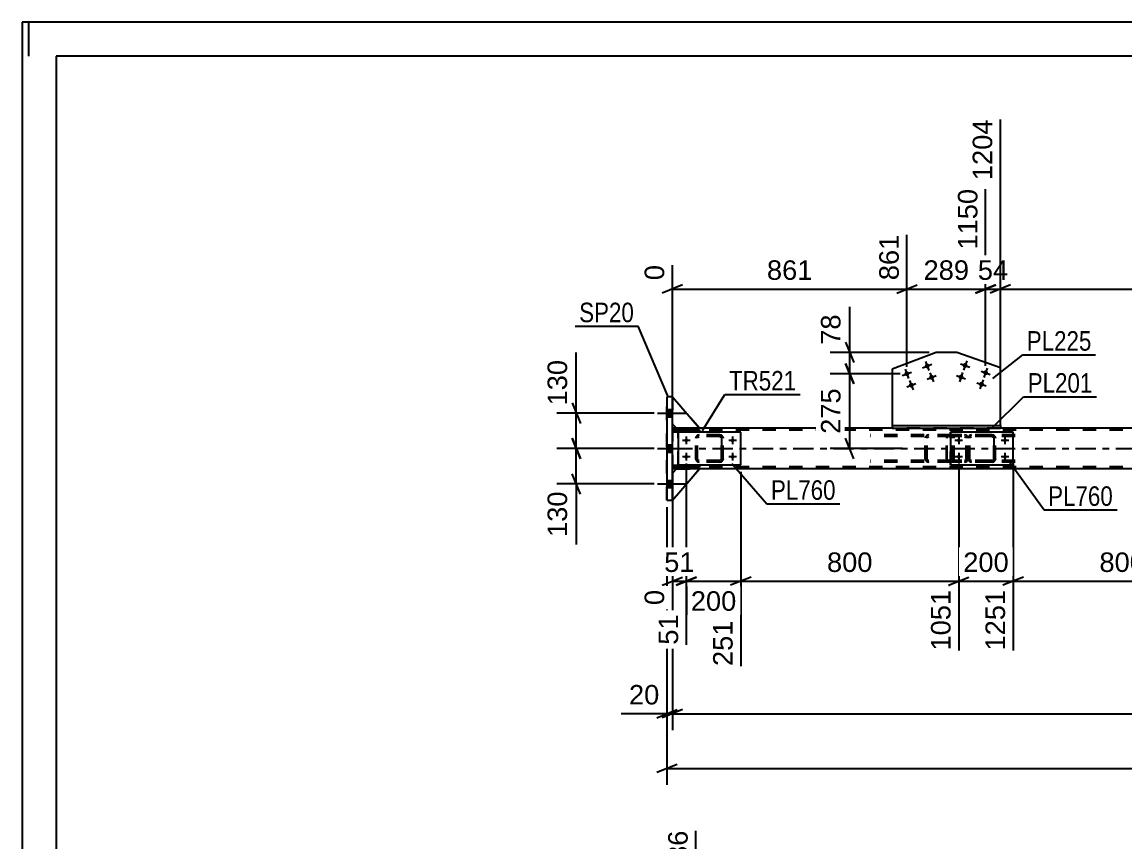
# Model space of a CAD drawing. Header units: millimetres. Extents: x -135 to 706, y -401 to 193.
# Drawn here: x -135.4 to 26.5, y 73 to 193.5 of the extents above; entities that cross this region are included whole.
import ezdxf

# ---------------------------------------------------------------- set-up
doc = ezdxf.new("R2010")
doc.units = ezdxf.units.MM
doc.linetypes.add('DXK_LINE_DOT2', pattern=[3.9198, 1.9599, -1.9599])
doc.linetypes.add('DXK_LINE_DOT3', pattern=[5.9187, 2.979, -0.9799, 0.9799, -0.9799])
doc.styles.add('Arial', font='arial.ttf', dxfattribs={"height": 0.2})
doc.styles.add('Arial Narrow', font='ARIALN.TTF', dxfattribs={"height": 0.2})

# ---------------------------------------------------------------- blocks, each defined once
blk = doc.blocks.new('Unknown-717262918-1115')
at = {"color": 5, "linetype": 'Continuous'}
for p, q in [((705.55, 193.49), (-135.45, 193.49)), ((-135.45, 193.49), (-135.45, -400.51)), ((-134.45, 188.49), (-134.45, 193.49)), ((700.55, 188.49), (-130.45, 188.49)), ((-130.45, 188.49), (-130.45, -395.51))]:
    blk.add_line(p, q, dxfattribs=at)
blk = doc.blocks.new('Part-717262918-5473 - 5336')
at = {"color": 7, "linetype": 'DXK_LINE_DOT2'}
for p, q in [((3.8, 132.8), (3.98, 132.84)), ((3.98, 132.84), (3.8, 132.8)), ((7.02, 132.84), (3.98, 132.84)), ((7.02, 132.84), (7.2, 132.8)), ((7.2, 132.8), (7.02, 132.84)), ((3.5, 132.36), (3.54, 132.54)), ((3.54, 132.54), (3.5, 132.36)), ((3.5, 129.32), (3.5, 132.36)), ((3.5, 129.32), (3.5, 132.36)), ((3.74, 132.36), (3.76, 132.45)), ((3.74, 129.32), (3.74, 132.36)), ((3.74, 129.32), (3.74, 132.36)), ((3.76, 132.45), (3.81, 132.53)), ((3.81, 132.53), (3.89, 132.58)), ((3.89, 132.58), (3.98, 132.6)), ((7.02, 132.6), (3.98, 132.6)), ((7.02, 132.6), (7.11, 132.58)), ((7.11, 132.58), (7.19, 132.53)), ((7.19, 132.53), (7.24, 132.45)), ((7.24, 132.45), (7.26, 132.36)), ((7.26, 129.32), (7.26, 132.36)), ((7.26, 132.36), (7.26, 129.32)), ((7.46, 132.54), (7.5, 132.36)), ((7.5, 132.36), (7.46, 132.54)), ((7.5, 129.32), (7.5, 132.36)), ((7.5, 129.32), (7.5, 132.36)), ((3.54, 129.14), (3.5, 129.32)), ((3.5, 129.32), (3.54, 129.14)), ((3.76, 129.23), (3.74, 129.32)), ((3.81, 129.15), (3.76, 129.23)), ((3.98, 128.84), (3.8, 128.88)), ((3.8, 128.88), (3.98, 128.84)), ((3.89, 129.1), (3.81, 129.15)), ((3.98, 129.08), (3.89, 129.1)), ((7.02, 129.08), (3.98, 129.08)), ((7.02, 128.84), (3.98, 128.84)), ((7.11, 129.1), (7.02, 129.08)), ((7.2, 128.88), (7.02, 128.84)), ((7.02, 128.84), (7.2, 128.88)), ((7.19, 129.15), (7.11, 129.1)), ((7.24, 129.23), (7.19, 129.15)), ((7.26, 129.32), (7.24, 129.23)), ((7.5, 129.32), (7.46, 129.14)), ((7.46, 129.14), (7.5, 129.32))]:
    blk.add_line(p, q, dxfattribs=at)
at = {"color": 7, "linetype": 'DXK_LINE_DOT3'}
blk.add_line((5.5, 130.84), (5.5, 130.84), dxfattribs=at)
at = {"color": 7, "linetype": 'DXK_LINE_DOT2'}
for centre, start, end in [((3.98, 132.36), 112.5, 157.5), ((3.98, 132.36), 112.5, 157.5), ((7.02, 132.36), 22.5, 67.5), ((7.02, 132.36), 22.5, 67.5), ((3.98, 129.32), 202.5, 247.5), ((3.98, 129.32), 202.5, 247.5), ((7.02, 129.32), 292.5, 337.5), ((7.02, 129.32), 292.5, 337.5)]:
    blk.add_arc(centre, 0.48, start, end, dxfattribs=at)
blk = doc.blocks.new('Part-717262918-5467 - 5336')
at = {"color": 7, "linetype": 'DXK_LINE_DOT2'}
for p, q in [((-36.2, 132.8), (-36.02, 132.84)), ((-36.02, 132.84), (-36.2, 132.8)), ((-32.98, 132.84), (-36.02, 132.84)), ((-32.98, 132.84), (-32.8, 132.8)), ((-32.8, 132.8), (-32.98, 132.84)), ((-36.5, 132.36), (-36.46, 132.54)), ((-36.46, 132.54), (-36.5, 132.36)), ((-36.5, 129.32), (-36.5, 132.36)), ((-36.5, 129.32), (-36.5, 132.36)), ((-36.26, 132.36), (-36.24, 132.45)), ((-36.26, 129.32), (-36.26, 132.36)), ((-36.26, 129.32), (-36.26, 132.36)), ((-36.24, 132.45), (-36.19, 132.53)), ((-36.19, 132.53), (-36.11, 132.58)), ((-36.11, 132.58), (-36.02, 132.6)), ((-32.98, 132.6), (-36.02, 132.6)), ((-32.98, 132.6), (-32.89, 132.58)), ((-32.89, 132.58), (-32.81, 132.53)), ((-32.81, 132.53), (-32.76, 132.45)), ((-32.76, 132.45), (-32.74, 132.36)), ((-32.74, 129.32), (-32.74, 132.36)), ((-32.74, 132.36), (-32.74, 129.32)), ((-32.54, 132.54), (-32.5, 132.36)), ((-32.5, 132.36), (-32.54, 132.54)), ((-32.5, 129.32), (-32.5, 132.36)), ((-32.5, 129.32), (-32.5, 132.36)), ((-36.46, 129.14), (-36.5, 129.32)), ((-36.5, 129.32), (-36.46, 129.14)), ((-36.24, 129.23), (-36.26, 129.32)), ((-36.19, 129.15), (-36.24, 129.23)), ((-36.02, 128.84), (-36.2, 128.88)), ((-36.2, 128.88), (-36.02, 128.84)), ((-36.11, 129.1), (-36.19, 129.15)), ((-36.02, 129.08), (-36.11, 129.1)), ((-32.98, 129.08), (-36.02, 129.08)), ((-32.98, 128.84), (-36.02, 128.84)), ((-32.89, 129.1), (-32.98, 129.08)), ((-32.8, 128.88), (-32.98, 128.84)), ((-32.98, 128.84), (-32.8, 128.88)), ((-32.81, 129.15), (-32.89, 129.1)), ((-32.76, 129.23), (-32.81, 129.15)), ((-32.74, 129.32), (-32.76, 129.23)), ((-32.5, 129.32), (-32.54, 129.14)), ((-32.54, 129.14), (-32.5, 129.32))]:
    blk.add_line(p, q, dxfattribs=at)
at = {"color": 7, "linetype": 'DXK_LINE_DOT3'}
blk.add_line((-34.5, 130.84), (-34.5, 130.84), dxfattribs=at)
at = {"color": 7, "linetype": 'DXK_LINE_DOT2'}
for centre, start, end in [((-36.02, 132.36), 112.5, 157.5), ((-36.02, 132.36), 112.5, 157.5), ((-32.98, 132.36), 22.5, 67.5), ((-32.98, 132.36), 22.5, 67.5), ((-36.02, 129.32), 202.5, 247.5), ((-36.02, 129.32), 202.5, 247.5), ((-32.98, 129.32), 292.5, 337.5), ((-32.98, 129.32), 292.5, 337.5)]:
    blk.add_arc(centre, 0.48, start, end, dxfattribs=at)
blk = doc.blocks.new('Part-717262918-5466 - 5336')
at = {"color": 2, "linetype": 'Continuous'}
for p, q in [((-39.1, 133.24), (-39.1, 128.44)), ((-29.9, 133.24), (-39.1, 133.24)), ((-29.9, 128.44), (-29.9, 133.24)), ((-39.1, 128.44), (-29.9, 128.44))]:
    blk.add_line(p, q, dxfattribs=at)
at = {"color": 7, "linetype": 'DXK_LINE_DOT2'}
for p, q in [((-39.1, 128.44), (-39.1, 133.24)), ((-29.9, 128.44), (-29.9, 133.24))]:
    blk.add_line(p, q, dxfattribs=at)
blk = doc.blocks.new('Part-717262918-5461 - 5336')
at = {"color": 2, "linetype": 'Continuous'}
for p, q in [((-39.35, 133.84), (-39.95, 133.84)), ((-7.69, 133.84), (-35.95, 133.84)), ((77.62, 133.84), (8.22, 133.84)), ((-39.35, 127.84), (-39.95, 127.84)), ((618.1, 127.84), (-35.95, 127.84))]:
    blk.add_line(p, q, dxfattribs=at)
at = {"color": 7, "linetype": 'DXK_LINE_DOT2'}
for p, q in [((-39.95, 127.84), (-39.95, 133.84)), ((-39.95, 133.84), (-39.95, 133.84)), ((-39.95, 133.84), (-39.95, 127.84)), ((618.1, 133.52), (-39.95, 133.52)), ((-35.95, 133.84), (-39.35, 133.84)), ((8.22, 133.84), (-7.69, 133.84)), ((618.1, 128.16), (-39.95, 128.16)), ((-35.95, 127.84), (-39.35, 127.84))]:
    blk.add_line(p, q, dxfattribs=at)
at = {"color": 7, "linetype": 'DXK_LINE_DOT3'}
blk.add_line((-39.95, 130.84), (618.1, 130.84), dxfattribs=at)
blk = doc.blocks.new('Part-717262918-5472 - 5336')
at = {"color": 2, "linetype": 'Continuous'}
for p, q in [((0.9, 133.24), (0.9, 128.44)), ((10.1, 133.24), (0.9, 133.24)), ((10.1, 128.44), (10.1, 133.24)), ((0.9, 128.44), (10.1, 128.44))]:
    blk.add_line(p, q, dxfattribs=at)
at = {"color": 7, "linetype": 'DXK_LINE_DOT2'}
for p, q in [((0.9, 128.44), (0.9, 133.24)), ((10.1, 128.44), (10.1, 133.24))]:
    blk.add_line(p, q, dxfattribs=at)
blk = doc.blocks.new('Bolt-717262918-5478 - 5336')
at = {"linetype": 'Continuous'}
for points in [[(-40.75, 136.56), (-40.75, 135.52), (-39.95, 135.52), (-39.95, 136.56)], [(-40.75, 136.56), (-40.75, 135.52), (-39.95, 135.52), (-39.95, 136.56)], [(-40.75, 136.56), (-40.75, 135.52), (-39.95, 135.52), (-39.95, 136.56)], [(-40.75, 131.36), (-40.75, 130.32), (-39.95, 130.32), (-39.95, 131.36)], [(-40.75, 131.36), (-40.75, 130.32), (-39.95, 130.32), (-39.95, 131.36)], [(-40.75, 126.16), (-40.75, 125.12), (-39.95, 125.12), (-39.95, 126.16)], [(-40.75, 126.16), (-40.75, 125.12), (-39.95, 125.12), (-39.95, 126.16)], [(-40.75, 126.16), (-40.75, 125.12), (-39.95, 125.12), (-39.95, 126.16)]]:
    blk.add_hatch(color=1, dxfattribs=at).paths.add_polyline_path(points)
at = {"color": 1, "linetype": 'Continuous'}
for p, q in [((-40.75, 136.56), (-39.95, 136.56)), ((-40.75, 136.56), (-39.95, 136.56)), ((-40.75, 136.56), (-39.95, 136.56)), ((-42.15, 136.04), (-37.95, 136.04)), ((-42.15, 136.04), (-37.95, 136.04)), ((-42.15, 136.04), (-37.95, 136.04)), ((-40.75, 135.52), (-39.95, 135.52)), ((-40.75, 135.52), (-39.95, 135.52)), ((-40.75, 135.52), (-39.95, 135.52)), ((-40.75, 131.36), (-39.95, 131.36)), ((-40.75, 131.36), (-39.95, 131.36)), ((-42.15, 130.84), (-37.95, 130.84)), ((-42.15, 130.84), (-37.95, 130.84)), ((-40.75, 130.32), (-39.95, 130.32)), ((-40.75, 130.32), (-39.95, 130.32)), ((-42.15, 125.64), (-37.95, 125.64)), ((-42.15, 125.64), (-37.95, 125.64)), ((-42.15, 125.64), (-37.95, 125.64)), ((-40.75, 126.16), (-39.95, 126.16)), ((-40.75, 126.16), (-39.95, 126.16)), ((-40.75, 126.16), (-39.95, 126.16)), ((-40.75, 125.12), (-39.95, 125.12)), ((-40.75, 125.12), (-39.95, 125.12)), ((-40.75, 125.12), (-39.95, 125.12))]:
    blk.add_line(p, q, dxfattribs=at)
blk = doc.blocks.new('Bolt-717262918-5489 - 5336')
at = {"linetype": 'Continuous'}
for points in [[(3.38, 142.92, -1), (2.7, 143.16, -1)], [(2.78, 141.22, -1), (2.1, 141.46, -1)], [(6.39, 141.85, -1), (5.71, 142.09, -1)], [(5.79, 140.15, -1), (5.11, 140.39, -1)]]:
    blk.add_hatch(color=1, dxfattribs=at).paths.add_polyline_path(points)
at = {"color": 1, "linetype": 'Continuous'}
for p, q in [((2.36, 143.28), (3.72, 142.8)), ((3.28, 143.72), (2.8, 142.36)), ((6.29, 142.65), (5.81, 141.29)), ((1.76, 141.58), (3.11, 141.1)), ((2.68, 142.02), (2.2, 140.66)), ((5.69, 140.95), (5.21, 139.59)), ((5.38, 142.21), (6.73, 141.73)), ((4.77, 140.51), (6.13, 140.03))]:
    blk.add_line(p, q, dxfattribs=at)
blk = doc.blocks.new('Part-717262918-5511 - 5336')
at = {"color": 7, "linetype": 'DXK_LINE_DOT2'}
for p, q in [((0.95, 132.84), (-10.83, 132.84)), ((-2.29, 132.84), (-2.48, 132.8)), ((1.14, 132.8), (0.95, 132.84)), ((0.95, 132.6), (-10.83, 132.6)), ((-2.76, 132.54), (-2.8, 132.36)), ((-2.8, 129.32), (-2.8, 132.36)), ((-2.54, 132.36), (-2.52, 132.45)), ((-2.54, 129.32), (-2.54, 132.36)), ((-2.52, 132.45), (-2.47, 132.53)), ((-2.47, 132.53), (-2.39, 132.58)), ((-2.39, 132.58), (-2.29, 132.6)), ((0.95, 132.6), (1.04, 132.58)), ((1.04, 132.58), (1.13, 132.53)), ((1.13, 132.53), (1.18, 132.45)), ((1.18, 132.45), (1.2, 132.36)), ((1.2, 129.32), (1.2, 132.36)), ((1.46, 132.36), (1.42, 132.54)), ((1.46, 129.32), (1.46, 132.36)), ((0.95, 129.08), (-10.83, 129.08)), ((0.95, 128.84), (-10.83, 128.84)), ((-2.8, 129.32), (-2.76, 129.14)), ((-2.52, 129.23), (-2.54, 129.32)), ((-2.47, 129.15), (-2.52, 129.23)), ((-2.48, 128.88), (-2.29, 128.84)), ((-2.39, 129.1), (-2.47, 129.15)), ((-2.29, 129.08), (-2.39, 129.1)), ((1.04, 129.1), (0.95, 129.08)), ((0.95, 128.84), (1.14, 128.88)), ((1.13, 129.15), (1.04, 129.1)), ((1.18, 129.23), (1.13, 129.15)), ((1.2, 129.32), (1.18, 129.23)), ((1.42, 129.14), (1.46, 129.32))]:
    blk.add_line(p, q, dxfattribs=at)
for centre, start, end in [((-2.31, 132.34), 110.7583, 155.68), ((0.97, 132.34), 24.32, 69.2417), ((-2.31, 129.34), 204.32, 249.2417), ((0.97, 129.34), 290.7583, 335.68)]:
    blk.add_arc(centre, 0.496, start, end, dxfattribs=at)
blk = doc.blocks.new('Bolt-717262918-5539 - 5336')
at = {"linetype": 'Continuous'}
for points in [[(-2.18, 143.1, -1), (-2.85, 142.84, -1)], [(-5.17, 141.96, -1), (-5.84, 141.7, -1)], [(-1.54, 141.42, -1), (-2.21, 141.16, -1)], [(-4.53, 140.27, -1), (-5.2, 140.02, -1)]]:
    blk.add_hatch(color=1, dxfattribs=at).paths.add_polyline_path(points)
at = {"color": 1, "linetype": 'Continuous'}
for p, q in [((-3.19, 142.71), (-1.84, 143.23)), ((-2.77, 143.64), (-2.26, 142.3)), ((-6.18, 141.57), (-4.83, 142.08)), ((-5.76, 142.5), (-5.25, 141.15)), ((-2.55, 141.03), (-1.2, 141.55)), ((-2.13, 141.96), (-1.62, 140.62)), ((-5.53, 139.89), (-4.19, 140.4)), ((-5.12, 140.82), (-4.6, 139.47))]:
    blk.add_line(p, q, dxfattribs=at)
blk = doc.blocks.new('Bolt-717262918-5540 - 5336')
at = {"linetype": 'Continuous'}
for points in [[(-37.9, 131.76, -1), (-37.9, 132.32, -1)], [(-31.1, 131.76, -1), (-31.1, 132.32, -1)], [(-37.9, 129.36, -1), (-37.9, 129.92, -1)], [(-31.1, 129.36, -1), (-31.1, 129.92, -1)]]:
    blk.add_hatch(color=1, dxfattribs=at).paths.add_polyline_path(points)
at = {"color": 1, "linetype": 'Continuous'}
for p, q in [((-37.34, 132.04), (-38.46, 132.04)), ((-37.9, 132.6), (-37.9, 131.48)), ((-30.54, 132.04), (-31.66, 132.04)), ((-31.1, 132.6), (-31.1, 131.48)), ((-37.34, 129.64), (-38.46, 129.64)), ((-37.9, 130.2), (-37.9, 129.08)), ((-30.54, 129.64), (-31.66, 129.64)), ((-31.1, 130.2), (-31.1, 129.08))]:
    blk.add_line(p, q, dxfattribs=at)
blk = doc.blocks.new('Bolt-717262918-5542 - 5336')
at = {"linetype": 'Continuous'}
for points in [[(2.1, 131.76, -1), (2.1, 132.32, -1)], [(8.9, 131.76, -1), (8.9, 132.32, -1)], [(2.1, 129.36, -1), (2.1, 129.92, -1)], [(8.9, 129.36, -1), (8.9, 129.92, -1)]]:
    blk.add_hatch(color=1, dxfattribs=at).paths.add_polyline_path(points)
at = {"color": 1, "linetype": 'Continuous'}
for p, q in [((2.66, 132.04), (1.54, 132.04)), ((2.1, 132.6), (2.1, 131.48)), ((9.46, 132.04), (8.34, 132.04)), ((8.9, 132.6), (8.9, 131.48)), ((2.66, 129.64), (1.54, 129.64)), ((2.1, 130.2), (2.1, 129.08)), ((9.46, 129.64), (8.34, 129.64)), ((8.9, 130.2), (8.9, 129.08))]:
    blk.add_line(p, q, dxfattribs=at)
blk = doc.blocks.new('Part-717262918-5667 - 5336')
at = {"color": 7, "linetype": 'DXK_LINE_DOT2'}
for p, q in [((0.56, 132.84), (0.46, 132.8)), ((10.41, 132.84), (0.56, 132.84)), ((1.46, 132.6), (1.46, 132.84)), ((3.16, 132.8), (2.97, 132.84)), ((0.31, 132.54), (0.29, 132.36)), ((0.29, 129.32), (0.29, 132.36)), ((0.37, 132.7), (0.31, 132.54)), ((0.46, 132.8), (0.37, 132.7)), ((0.43, 132.36), (0.44, 132.45)), ((0.43, 129.32), (0.43, 132.36)), ((0.44, 132.45), (0.46, 132.53)), ((0.46, 132.53), (0.51, 132.58)), ((0.51, 132.58), (0.56, 132.6)), ((10.41, 132.6), (0.56, 132.6)), ((2.97, 132.6), (3.06, 132.58)), ((3.06, 132.58), (3.14, 132.53)), ((3.14, 132.53), (3.2, 132.45)), ((3.2, 132.45), (3.22, 132.36)), ((3.22, 129.32), (3.22, 132.36)), ((3.47, 132.36), (3.43, 132.54)), ((3.47, 129.32), (3.47, 132.36)), ((0.29, 129.32), (0.31, 129.14)), ((0.31, 129.14), (0.37, 128.98)), ((0.37, 128.98), (0.46, 128.88)), ((0.44, 129.23), (0.43, 129.32)), ((0.46, 129.15), (0.44, 129.23)), ((0.51, 129.1), (0.46, 129.15)), ((0.46, 128.88), (0.56, 128.84)), ((0.56, 129.08), (0.51, 129.1)), ((10.41, 129.08), (0.56, 129.08)), ((10.41, 128.84), (0.56, 128.84)), ((1.46, 128.84), (1.46, 129.08)), ((3.06, 129.1), (2.97, 129.08)), ((2.97, 128.84), (3.16, 128.88)), ((3.14, 129.15), (3.06, 129.1)), ((3.2, 129.23), (3.14, 129.15)), ((3.22, 129.32), (3.2, 129.23)), ((3.43, 129.14), (3.47, 129.32))]:
    blk.add_line(p, q, dxfattribs=at)
for centre, start, end in [((2.98, 132.35), 23.8951, 68.8487), ((2.98, 129.34), 291.1513, 336.1049)]:
    blk.add_arc(centre, 0.492, start, end, dxfattribs=at)
blk = doc.blocks.new('Part-717262918-5617 - 5336')
at = {"color": 2, "linetype": 'Continuous'}
for p, q in [((-39.95, 128.4), (-35.95, 128.4)), ((-39.95, 128.4), (-39.95, 128.08)), ((-35.95, 128.08), (-39.95, 128.08)), ((-35.95, 128.4), (-35.95, 128.08))]:
    blk.add_line(p, q, dxfattribs=at)
at = {"color": 7, "linetype": 'DXK_LINE_DOT2'}
for p, q in [((-39.95, 128.08), (-39.95, 128.4)), ((-39.35, 128.08), (-39.35, 128.4))]:
    blk.add_line(p, q, dxfattribs=at)
blk = doc.blocks.new('Part-717262918-5618 - 5336')
at = {"color": 2, "linetype": 'Continuous'}
for p, q in [((-39.95, 133.6), (-35.95, 133.6)), ((-39.95, 133.6), (-39.95, 133.28)), ((-35.95, 133.28), (-39.95, 133.28)), ((-35.95, 133.6), (-35.95, 133.28))]:
    blk.add_line(p, q, dxfattribs=at)
at = {"color": 7, "linetype": 'DXK_LINE_DOT2'}
for p, q in [((-39.95, 133.28), (-39.95, 133.6)), ((-39.35, 133.28), (-39.35, 133.6))]:
    blk.add_line(p, q, dxfattribs=at)
blk = doc.blocks.new('Part-717262918-5619 - 5336')
at = {"color": 2, "linetype": 'Continuous'}
for p, q in [((-39.35, 127.84), (-39.95, 127.24)), ((-39.95, 123.24), (-35.95, 127.84)), ((-35.95, 127.84), (-39.35, 127.84))]:
    blk.add_line(p, q, dxfattribs=at)
at = {"color": 7, "linetype": 'DXK_LINE_DOT2'}
blk.add_line((-39.95, 127.24), (-39.95, 123.24), dxfattribs=at)
blk = doc.blocks.new('Part-717262918-5620 - 5336')
at = {"color": 7, "linetype": 'DXK_LINE_DOT2'}
for p, q in [((-39.95, 127.24), (-39.35, 127.84)), ((-35.95, 127.84), (-39.95, 123.24)), ((-39.95, 123.24), (-39.95, 127.24)), ((-39.35, 127.84), (-35.95, 127.84))]:
    blk.add_line(p, q, dxfattribs=at)
blk = doc.blocks.new('Part-717262918-5621 - 5336')
at = {"color": 2, "linetype": 'Continuous'}
for p, q in [((-39.95, 138.44), (-35.95, 133.84)), ((-39.35, 133.84), (-39.95, 134.44)), ((-35.95, 133.84), (-39.35, 133.84))]:
    blk.add_line(p, q, dxfattribs=at)
at = {"color": 7, "linetype": 'DXK_LINE_DOT2'}
blk.add_line((-39.95, 134.44), (-39.95, 138.44), dxfattribs=at)
blk = doc.blocks.new('Part-717262918-5622 - 5336')
at = {"color": 7, "linetype": 'DXK_LINE_DOT2'}
for p, q in [((-35.95, 133.84), (-39.95, 138.44)), ((-39.95, 138.44), (-39.95, 134.44)), ((-39.95, 134.44), (-39.35, 133.84)), ((-39.35, 133.84), (-35.95, 133.84))]:
    blk.add_line(p, q, dxfattribs=at)
blk = doc.blocks.new('Part-717262918-5632 - 5336')
at = {"color": 2, "linetype": 'Continuous'}
for p, q in [((-39.95, 138.44), (-40.75, 138.44)), ((-40.75, 138.44), (-40.75, 123.24)), ((-39.95, 123.24), (-39.95, 138.44)), ((-40.75, 123.24), (-39.95, 123.24))]:
    blk.add_line(p, q, dxfattribs=at)
at = {"color": 7, "linetype": 'DXK_LINE_DOT2'}
for p, q in [((-40.75, 123.24), (-40.75, 138.44)), ((-39.95, 123.24), (-39.95, 138.44))]:
    blk.add_line(p, q, dxfattribs=at)
blk = doc.blocks.new('Part-717262918-5647 - 5336')
at = {"color": 7, "linetype": 'DXK_LINE_DOT2'}
for p, q in [((-35.95, 128.4), (-39.95, 128.4)), ((-39.95, 128.4), (-39.95, 128.08)), ((-39.95, 128.08), (-39.95, 128.4)), ((-39.95, 128.08), (-35.95, 128.08)), ((-39.35, 128.08), (-39.35, 128.4)), ((-35.95, 128.08), (-35.95, 128.4))]:
    blk.add_line(p, q, dxfattribs=at)
blk = doc.blocks.new('Part-717262918-5648 - 5336')
at = {"color": 7, "linetype": 'DXK_LINE_DOT2'}
for p, q in [((-35.95, 133.6), (-39.95, 133.6)), ((-39.95, 133.6), (-39.95, 133.28)), ((-39.95, 133.28), (-39.95, 133.6)), ((-39.95, 133.28), (-35.95, 133.28)), ((-39.35, 133.28), (-39.35, 133.6)), ((-35.95, 133.28), (-35.95, 133.6))]:
    blk.add_line(p, q, dxfattribs=at)
blk = doc.blocks.new('Part-717262918-5659 - 5336')
at = {"color": 2, "linetype": 'Continuous'}
for p, q in [((-7.69, 134.24), (-7.69, 133.84)), ((-7.69, 134.24), (8.22, 134.24)), ((-7.69, 133.84), (8.22, 133.84)), ((8.22, 134.24), (8.22, 133.84))]:
    blk.add_line(p, q, dxfattribs=at)
blk = doc.blocks.new('Part-717262918-5664 - 5336')
at = {"color": 2, "linetype": 'Continuous'}
for p, q in [((-1.23, 144.96), (-7.69, 142.49)), ((1.81, 144.96), (-1.23, 144.96)), ((8.22, 142.69), (1.81, 144.96)), ((8.22, 134.24), (8.22, 142.69)), ((-7.69, 142.49), (-7.69, 134.24))]:
    blk.add_line(p, q, dxfattribs=at)
at = {"color": 7, "linetype": 'DXK_LINE_DOT2'}
blk.add_line((-7.69, 134.24), (8.22, 134.24), dxfattribs=at)
blk = doc.blocks.new('StraightDimension-717262918-10257 - 3120')
at = {"color": 7, "linetype": 'Continuous'}
for p, q in [((-36.5, 18.24), (-36.5, 74.69)), ((3.5, 17.62), (3.5, 71.04)), ((-35, 61.45), (-38, 60.25)), ((-36.5, 60.85), (3.5, 60.85)), ((2, 60.25), (5, 61.45))]:
    blk.add_line(p, q, dxfattribs=at)
at = {"color": 0, "linetype": 'Continuous'}
blk.add_wipeout([(2.9, 71.64), (-1.3, 71.64), (-1.3, 61.55), (2.9, 61.55)], dxfattribs=at)
at = {"color": 0}
blk.add_wipeout([(-11.45, 61.6), (-11.45, 65.8), (-21.55, 65.8), (-21.55, 61.6)], dxfattribs=at)
at = {"color": 3, "linetype": 'Continuous', "style": 'Arial'}
blk.add_text('1086', height=2.865, rotation=90.0002, dxfattribs=at).set_placement((2.3, 62.15))
at = {"color": 3, "style": 'Arial'}
blk.add_text('1000', height=2.865, dxfattribs=at).set_placement((-20.95, 62.2))
blk = doc.blocks.new('StraightDimension-717262918-10258 - 3120')
at = {"color": 7, "linetype": 'Continuous'}
for p, q in [((-36.5, 18.24), (-36.5, 74.69)), ((-39.95, 4), (-39.95, 68.87)), ((-41.45, 60.25), (-38.45, 61.45)), ((-39.95, 60.85), (-36.5, 60.85)), ((-35, 61.45), (-38, 60.25))]:
    blk.add_line(p, q, dxfattribs=at)
at = {"color": 0, "linetype": 'Continuous'}
blk.add_wipeout([(-37.1, 75.29), (-41.3, 75.29), (-41.3, 69.65), (-37.1, 69.65)], dxfattribs=at)
at = {"color": 0}
blk.add_wipeout([(-35.4, 61.6), (-35.4, 65.8), (-41.05, 65.8), (-41.05, 61.6)], dxfattribs=at)
at = {"color": 3, "linetype": 'Continuous', "style": 'Arial'}
blk.add_text('86', height=2.865, rotation=90.0002, dxfattribs=at).set_placement((-37.7, 70.25))
at = {"color": 3, "style": 'Arial'}
blk.add_text('86', height=2.865, dxfattribs=at).set_placement((-40.45, 62.2))
at = {"color": 0, "linetype": 'Continuous'}
blk.add_wipeout([(-40.55, 69.47), (-44.75, 69.47), (-44.75, 66.05), (-40.55, 66.05)], dxfattribs=at)
at = {"color": 3, "linetype": 'Continuous', "style": 'Arial'}
blk.add_text('0', height=2.87, rotation=90.0002, dxfattribs=at).set_placement((-41.15, 66.65))
blk = doc.blocks.new('StraightDimension-717262918-10788 - 5336')
at = {"color": 7, "linetype": 'Continuous'}
for p, q in [((2.1, 128.64), (2.1, 101.17)), ((-29.9, 127.44), (-29.9, 98.89)), ((-28.4, 111.96), (-31.4, 110.76)), ((0.6, 110.76), (3.6, 111.96)), ((-29.9, 111.36), (2.1, 111.36))]:
    blk.add_line(p, q, dxfattribs=at)
at = {"color": 0}
blk.add_wipeout([(-9.96, 112.11), (-9.96, 116.31), (-17.84, 116.31), (-17.84, 112.11)], dxfattribs=at)
at = {"color": 0, "linetype": 'Continuous'}
blk.add_wipeout([(1.5, 110.66), (-2.7, 110.66), (-2.7, 100.57), (1.5, 100.57)], dxfattribs=at)
at = {"color": 3, "style": 'Arial'}
blk.add_text('800', height=2.865, dxfattribs=at).set_placement((-17.24, 112.71))
at = {"color": 3, "linetype": 'Continuous', "style": 'Arial'}
blk.add_text('1051', height=2.865, rotation=90.0002, dxfattribs=at).set_placement((0.9, 101.17))
blk = doc.blocks.new('StraightDimension-717262918-5816 - 5336')
at = {"color": 7, "linetype": 'Continuous'}
for p, q in [((-39.95, 122.24), (-39.95, 89.49)), ((-38.45, 92.49), (-41.45, 91.29)), ((-39.95, 91.89), (650.03, 91.89))]:
    blk.add_line(p, q, dxfattribs=at)
blk = doc.blocks.new('StraightDimension-717262918-6472 - 5336')
at = {"color": 7, "linetype": 'Continuous'}
for p, q in [((-54.66, 137.54), (-53.46, 134.54)), ((-42.61, 136.04), (-56.91, 136.04)), ((-54.06, 130.84), (-54.06, 136.04)), ((-53.46, 129.34), (-54.66, 132.34)), ((-42.61, 130.84), (-56.91, 130.84))]:
    blk.add_line(p, q, dxfattribs=at)
at = {"color": 0}
blk.add_wipeout([(-54.81, 144.44), (-59.01, 144.44), (-59.01, 136.57), (-54.81, 136.57)], dxfattribs=at)
at = {"color": 7, "linetype": 'Continuous'}
blk.add_line((-54.06, 136.04), (-54.06, 144.96), dxfattribs=at)
blk.add_line((-54.06, 136.04), (-54.06, 144.96), dxfattribs=at)
at = {"color": 3, "style": 'Arial'}
blk.add_text('130', height=2.865, rotation=90.0002, dxfattribs=at).set_placement((-55.41, 137.17))
blk = doc.blocks.new('StraightDimension-717262918-5796 - 5336')
at = {"color": 7, "linetype": 'Continuous'}
for p, q in [((-40.75, 122.24), (-40.75, 81.44)), ((-39.25, 84.44), (-42.25, 83.24)), ((-40.75, 83.84), (650.83, 83.84))]:
    blk.add_line(p, q, dxfattribs=at)
blk = doc.blocks.new('StraightDimension-717262918-5831 - 5336')
at = {"color": 7, "linetype": 'Continuous'}
for p, q in [((-40.75, 122.24), (-40.75, 89.49)), ((-39.95, 122.24), (-39.95, 89.49)), ((-42.25, 91.29), (-39.25, 92.49)), ((-38.45, 92.49), (-41.45, 91.29)), ((-40.75, 91.89), (-39.95, 91.89))]:
    blk.add_line(p, q, dxfattribs=at)
at = {"color": 0}
blk.add_wipeout([(-41.27, 92.64), (-41.27, 96.84), (-46.92, 96.84), (-46.92, 92.64)], dxfattribs=at)
at = {"color": 7, "linetype": 'Continuous'}
blk.add_line((-40.75, 91.89), (-47.45, 91.89), dxfattribs=at)
blk.add_line((-40.75, 91.89), (-47.45, 91.89), dxfattribs=at)
at = {"color": 3, "style": 'Arial'}
blk.add_text('20', height=2.865, dxfattribs=at).set_placement((-46.32, 93.24))
blk = doc.blocks.new('StraightDimension-717262918-5892 - 5336')
at = {"color": 7, "linetype": 'Continuous'}
for p, q in [((-5.5, 142.83), (-5.5, 162.24)), ((-39.95, 134.84), (-39.95, 157.79)), ((-38.45, 154.87), (-41.45, 153.67)), ((-39.95, 154.27), (-5.5, 154.27)), ((-7, 153.67), (-4, 154.87))]:
    blk.add_line(p, q, dxfattribs=at)
at = {"color": 0, "linetype": 'Continuous'}
for points in [[(-6.11, 162.84), (-10.31, 162.84), (-10.31, 154.97), (-6.11, 154.97)], [(-40.55, 158.39), (-44.75, 158.39), (-44.75, 154.97), (-40.55, 154.97)]]:
    blk.add_wipeout(points, dxfattribs=at)
at = {"color": 0}
blk.add_wipeout([(-18.79, 155.02), (-18.79, 159.22), (-26.66, 159.22), (-26.66, 155.02)], dxfattribs=at)
at = {"color": 3, "linetype": 'Continuous', "style": 'Arial'}
for s, height, p in [('861', 2.865, (-6.7, 155.57)), ('0', 2.87, (-41.15, 155.57))]:
    blk.add_text(s, height=height, rotation=90.0002, dxfattribs=at).set_placement(p)
at = {"color": 3, "style": 'Arial'}
blk.add_text('861', height=2.865, dxfattribs=at).set_placement((-26.06, 155.62))
blk = doc.blocks.new('StraightDimension-717262918-5900 - 5336')
at = {"color": 7, "linetype": 'Continuous'}
for p, q in [((6.05, 142.97), (6.05, 168.96)), ((-5.5, 142.83), (-5.5, 162.24)), ((-7, 153.67), (-4, 154.87)), ((-5.5, 154.27), (6.05, 154.27)), ((7.55, 154.87), (4.55, 153.67))]:
    blk.add_line(p, q, dxfattribs=at)
at = {"color": 0}
blk.add_wipeout([(4.21, 155.02), (4.21, 159.22), (-3.66, 159.22), (-3.66, 155.02)], dxfattribs=at)
at = {"color": 3, "style": 'Arial'}
blk.add_text('289', height=2.865, dxfattribs=at).set_placement((-3.06, 155.62))
at = {"color": 0, "linetype": 'Continuous'}
blk.add_wipeout([(5.45, 169.56), (1.25, 169.56), (1.25, 159.47), (5.45, 159.47)], dxfattribs=at)
at = {"color": 3, "linetype": 'Continuous', "style": 'Arial'}
blk.add_text('1150', height=2.865, rotation=90.0002, dxfattribs=at).set_placement((4.85, 160.07))
blk = doc.blocks.new('StraightDimension-717262918-5909 - 5336')
at = {"color": 7, "linetype": 'Continuous'}
for p, q in [((8.22, 135.24), (8.22, 179.16)), ((6.05, 142.97), (6.05, 168.96)), ((4.55, 153.67), (7.55, 154.87)), ((6.05, 154.27), (8.22, 154.27)), ((9.72, 154.87), (6.72, 153.67))]:
    blk.add_line(p, q, dxfattribs=at)
at = {"color": 0, "linetype": 'Continuous'}
blk.add_wipeout([(7.62, 179.76), (3.42, 179.76), (3.42, 169.67), (7.62, 169.67)], dxfattribs=at)
at = {"color": 0}
blk.add_wipeout([(9.96, 155.02), (9.96, 159.22), (4.31, 159.22), (4.31, 155.02)], dxfattribs=at)
at = {"color": 3, "linetype": 'Continuous', "style": 'Arial'}
blk.add_text('1204', height=2.865, rotation=90.0002, dxfattribs=at).set_placement((7.02, 170.27))
at = {"color": 3, "style": 'Arial'}
blk.add_text('54', height=2.865, dxfattribs=at).set_placement((4.91, 155.62))
blk = doc.blocks.new('StraightDimension-717262918-5916 - 5336')
at = {"color": 7, "linetype": 'Continuous'}
for p, q in [((8.22, 135.24), (8.22, 179.16)), ((79.78, 143.3), (79.78, 164.46)), ((9.72, 154.87), (6.72, 153.67)), ((8.22, 154.27), (79.78, 154.27)), ((78.28, 153.67), (81.28, 154.87))]:
    blk.add_line(p, q, dxfattribs=at)
at = {"color": 0, "linetype": 'Continuous'}
blk.add_wipeout([(79.18, 165.06), (74.98, 165.06), (74.98, 154.97), (79.18, 154.97)], dxfattribs=at)
at = {"color": 0}
blk.add_wipeout([(49.05, 155.02), (49.05, 159.22), (38.95, 159.22), (38.95, 155.02)], dxfattribs=at)
at = {"color": 3, "linetype": 'Continuous', "style": 'Arial'}
blk.add_text('2993', height=2.865, rotation=90.0002, dxfattribs=at).set_placement((78.58, 155.57))
at = {"color": 3, "style": 'Arial'}
blk.add_text('1789', height=2.865, dxfattribs=at).set_placement((39.55, 155.62))
blk = doc.blocks.new('StraightDimension-717262918-6488 - 5336')
at = {"color": 7, "linetype": 'Continuous'}
for p, q in [((-54.66, 132.34), (-53.46, 129.34)), ((-42.61, 130.84), (-56.91, 130.84)), ((-54.06, 125.64), (-54.06, 130.84)), ((-53.46, 124.14), (-54.66, 127.14)), ((-42.61, 125.64), (-56.91, 125.64))]:
    blk.add_line(p, q, dxfattribs=at)
at = {"color": 0}
blk.add_wipeout([(-54.81, 125.12), (-59.01, 125.12), (-59.01, 117.25), (-54.81, 117.25)], dxfattribs=at)
at = {"color": 7, "linetype": 'Continuous'}
blk.add_line((-54.06, 125.64), (-54.06, 116.72), dxfattribs=at)
blk.add_line((-54.06, 125.64), (-54.06, 116.72), dxfattribs=at)
at = {"color": 3, "style": 'Arial'}
blk.add_text('130', height=2.865, rotation=90.0002, dxfattribs=at).set_placement((-55.41, 117.85))
blk = doc.blocks.new('StraightDimension-717262918-10786 - 5336')
at = {"color": 7, "linetype": 'Continuous'}
for p, q in [((10.1, 128.64), (10.1, 101.17)), ((42.1, 128.64), (42.1, 101.17)), ((11.6, 111.96), (8.6, 110.76)), ((40.6, 110.76), (43.6, 111.96)), ((10.1, 111.36), (42.1, 111.36))]:
    blk.add_line(p, q, dxfattribs=at)
at = {"color": 0}
blk.add_wipeout([(30.04, 112.11), (30.04, 116.31), (22.17, 116.31), (22.17, 112.11)], dxfattribs=at)
at = {"color": 0, "linetype": 'Continuous'}
blk.add_wipeout([(41.5, 110.66), (37.3, 110.66), (37.3, 100.57), (41.5, 100.57)], dxfattribs=at)
at = {"color": 3, "style": 'Arial'}
blk.add_text('800', height=2.865, dxfattribs=at).set_placement((22.77, 112.71))
at = {"color": 3, "linetype": 'Continuous', "style": 'Arial'}
blk.add_text('2051', height=2.865, rotation=90.0002, dxfattribs=at).set_placement((40.9, 101.17))
blk = doc.blocks.new('StraightDimension-717262918-10787 - 5336')
at = {"color": 7, "linetype": 'Continuous'}
for p, q in [((2.1, 128.64), (2.1, 101.17)), ((10.1, 128.64), (10.1, 101.17)), ((0.6, 110.76), (3.6, 111.96)), ((11.6, 111.96), (8.6, 110.76)), ((2.1, 111.36), (10.1, 111.36))]:
    blk.add_line(p, q, dxfattribs=at)
at = {"color": 0}
blk.add_wipeout([(10.04, 112.11), (10.04, 116.31), (2.17, 116.31), (2.17, 112.11)], dxfattribs=at)
at = {"color": 0, "linetype": 'Continuous'}
blk.add_wipeout([(9.5, 110.66), (5.3, 110.66), (5.3, 100.57), (9.5, 100.57)], dxfattribs=at)
at = {"color": 3, "style": 'Arial'}
blk.add_text('200', height=2.865, dxfattribs=at).set_placement((2.77, 112.71))
at = {"color": 3, "linetype": 'Continuous', "style": 'Arial'}
blk.add_text('1251', height=2.865, rotation=90.0002, dxfattribs=at).set_placement((8.9, 101.17))
blk = doc.blocks.new('StraightDimension-717262918-10789 - 5336')
at = {"color": 7, "linetype": 'Continuous'}
for p, q in [((-37.9, 128.64), (-37.9, 102.02)), ((-29.9, 127.44), (-29.9, 98.89)), ((-39.4, 110.76), (-36.4, 111.96)), ((-28.4, 111.96), (-31.4, 110.76)), ((-37.9, 111.36), (-29.9, 111.36))]:
    blk.add_line(p, q, dxfattribs=at)
at = {"color": 0}
blk.add_wipeout([(-29.97, 106.41), (-29.97, 110.61), (-37.84, 110.61), (-37.84, 106.41)], dxfattribs=at)
at = {"color": 0, "linetype": 'Continuous'}
blk.add_wipeout([(-30.5, 106.16), (-34.7, 106.16), (-34.7, 98.29), (-30.5, 98.29)], dxfattribs=at)
at = {"color": 3, "style": 'Arial'}
blk.add_text('200', height=2.865, dxfattribs=at).set_placement((-37.24, 107.01))
at = {"color": 3, "linetype": 'Continuous', "style": 'Arial'}
blk.add_text('251', height=2.865, rotation=90.0002, dxfattribs=at).set_placement((-31.1, 98.89))
blk = doc.blocks.new('StraightDimension-717262918-10790 - 5336')
at = {"color": 7, "linetype": 'Continuous'}
for p, q in [((-37.9, 128.64), (-37.9, 102.02)), ((-39.95, 126.84), (-39.95, 107.84)), ((-41.45, 110.76), (-38.45, 111.96)), ((-36.4, 111.96), (-39.4, 110.76)), ((-39.95, 111.36), (-37.9, 111.36))]:
    blk.add_line(p, q, dxfattribs=at)
at = {"color": 0}
blk.add_wipeout([(-36.1, 112.11), (-36.1, 116.31), (-41.75, 116.31), (-41.75, 112.11)], dxfattribs=at)
at = {"color": 0, "linetype": 'Continuous'}
blk.add_wipeout([(-38.5, 107.06), (-42.7, 107.06), (-42.7, 101.42), (-38.5, 101.42)], dxfattribs=at)
at = {"color": 3, "style": 'Arial'}
blk.add_text('51', height=2.865, dxfattribs=at).set_placement((-41.15, 112.71))
at = {"color": 3, "linetype": 'Continuous', "style": 'Arial'}
blk.add_text('51', height=2.865, rotation=90.0002, dxfattribs=at).set_placement((-39.1, 102.02))
at = {"color": 0, "linetype": 'Continuous'}
blk.add_wipeout([(-40.55, 110.66), (-44.75, 110.66), (-44.75, 107.24), (-40.55, 107.24)], dxfattribs=at)
at = {"color": 3, "linetype": 'Continuous', "style": 'Arial'}
blk.add_text('0', height=2.87, rotation=90.0002, dxfattribs=at).set_placement((-41.15, 107.84))
blk = doc.blocks.new('StraightDimension-717262918-11086 - 5336')
at = {"color": 7, "linetype": 'Continuous'}
for p, q in [((-14.51, 146.46), (-13.31, 143.46)), ((-2.23, 144.96), (-16.76, 144.96)), ((-13.91, 141.83), (-13.91, 144.96)), ((-13.31, 140.33), (-14.51, 143.33)), ((-6.5, 141.83), (-16.76, 141.83))]:
    blk.add_line(p, q, dxfattribs=at)
at = {"color": 0}
blk.add_wipeout([(-14.66, 151.13), (-18.86, 151.13), (-18.86, 145.48), (-14.66, 145.48)], dxfattribs=at)
at = {"color": 7, "linetype": 'Continuous'}
blk.add_line((-13.91, 144.96), (-13.91, 151.66), dxfattribs=at)
blk.add_line((-13.91, 144.96), (-13.91, 151.66), dxfattribs=at)
at = {"color": 3, "style": 'Arial'}
blk.add_text('78', height=2.865, rotation=90.0002, dxfattribs=at).set_placement((-15.26, 146.08))
blk = doc.blocks.new('StraightDimension-717262918-11087 - 5336')
at = {"color": 7, "linetype": 'Continuous'}
for p, q in [((-14.51, 143.33), (-13.31, 140.33)), ((-6.5, 141.83), (-16.76, 141.83)), ((-13.91, 130.84), (-13.91, 141.83)), ((-13.31, 129.34), (-14.51, 132.34)), ((-6.17, 130.84), (-16.76, 130.84))]:
    blk.add_line(p, q, dxfattribs=at)
at = {"color": 0}
blk.add_wipeout([(-14.66, 140.27), (-18.86, 140.27), (-18.86, 132.4), (-14.66, 132.4)], dxfattribs=at)
at = {"color": 3, "style": 'Arial'}
blk.add_text('275', height=2.865, rotation=90.0002, dxfattribs=at).set_placement((-15.26, 133))
blk = doc.blocks.new('Mark-717262918-5468 - 5336')
at = {"color": 0}
blk.add_wipeout([(24.75, 122.42), (24.75, 125.42), (15.24, 125.42), (15.24, 122.42)], dxfattribs=at)
blk.add_wipeout([(24.75, 122.42), (24.75, 125.42), (15.24, 125.42), (15.24, 122.42)], dxfattribs=at)
at = {"color": 30, "linetype": 'Continuous'}
for p, q in [((9.41, 129.1), (14.64, 121.82)), ((14.64, 121.82), (25.35, 121.82))]:
    blk.add_line(p, q, dxfattribs=at)
at = {"color": 3, "style": 'Arial Narrow'}
blk.add_text('PL760', height=2.863, dxfattribs=at).set_placement((15.24, 122.42))
blk = doc.blocks.new('Mark-717262918-5462 - 5336')
at = {"color": 0}
blk.add_wipeout([(-15.97, 123.31), (-15.97, 126.31), (-25.47, 126.31), (-25.47, 123.31)], dxfattribs=at)
blk.add_wipeout([(-15.97, 123.31), (-15.97, 126.31), (-25.47, 126.31), (-25.47, 123.31)], dxfattribs=at)
at = {"color": 30, "linetype": 'Continuous'}
for p, q in [((-31.2, 128.63), (-26.07, 122.71)), ((-26.07, 122.71), (-15.37, 122.71))]:
    blk.add_line(p, q, dxfattribs=at)
at = {"color": 3, "style": 'Arial Narrow'}
blk.add_text('PL760', height=2.863, dxfattribs=at).set_placement((-25.47, 123.31))
blk = doc.blocks.new('Mark-717262918-5457 - 5336')
at = {"color": 0}
blk.add_wipeout([(-21.76, 139.37), (-21.76, 142.37), (-31.63, 142.37), (-31.63, 139.37)], dxfattribs=at)
blk.add_wipeout([(-21.76, 139.37), (-21.76, 142.37), (-31.63, 142.37), (-31.63, 139.37)], dxfattribs=at)
at = {"color": 30, "linetype": 'Continuous'}
for p, q in [((-35.54, 133.48), (-32.23, 138.77)), ((-32.23, 138.77), (-21.16, 138.77))]:
    blk.add_line(p, q, dxfattribs=at)
at = {"color": 3, "style": 'Arial Narrow'}
blk.add_text('TR521', height=2.863, dxfattribs=at).set_placement((-31.63, 139.37))
blk = doc.blocks.new('Mark-717262918-5655 - 5336')
at = {"color": 0}
blk.add_wipeout([(21.74, 139.05), (21.74, 142.05), (12.24, 142.05), (12.24, 139.05)], dxfattribs=at)
blk.add_wipeout([(21.74, 139.05), (21.74, 142.05), (12.24, 142.05), (12.24, 139.05)], dxfattribs=at)
at = {"color": 30, "linetype": 'Continuous'}
for p, q in [((6.99, 133.84), (11.64, 138.45)), ((11.64, 138.45), (22.34, 138.45))]:
    blk.add_line(p, q, dxfattribs=at)
at = {"color": 3, "style": 'Arial Narrow'}
blk.add_text('PL201', height=2.863, dxfattribs=at).set_placement((12.24, 139.05))
blk = doc.blocks.new('Mark-717262918-5628 - 5336')
at = {"color": 0}
blk.add_wipeout([(-45.59, 149.4), (-45.59, 152.4), (-53.63, 152.4), (-53.63, 149.4)], dxfattribs=at)
blk.add_wipeout([(-45.59, 149.4), (-45.59, 152.4), (-53.63, 152.4), (-53.63, 149.4)], dxfattribs=at)
at = {"color": 30, "linetype": 'Continuous'}
for p in [(-54.23, 148.8), (-40.53, 138.32)]:
    blk.add_line(p, (-44.99, 148.8), dxfattribs=at)
at = {"color": 3, "style": 'Arial Narrow'}
blk.add_text('SP20', height=2.863, dxfattribs=at).set_placement((-53.63, 149.4))
blk = doc.blocks.new('Mark-717262918-5660 - 5336')
at = {"color": 0}
blk.add_wipeout([(21.6, 145.22), (21.6, 148.22), (12.1, 148.22), (12.1, 145.22)], dxfattribs=at)
blk.add_wipeout([(21.6, 145.22), (21.6, 148.22), (12.1, 148.22), (12.1, 145.22)], dxfattribs=at)
at = {"color": 30, "linetype": 'Continuous'}
for p, q in [((7.13, 141.12), (11.5, 144.62)), ((11.5, 144.62), (22.2, 144.62))]:
    blk.add_line(p, q, dxfattribs=at)
at = {"color": 3, "style": 'Arial Narrow'}
blk.add_text('PL225', height=2.863, dxfattribs=at).set_placement((12.1, 145.22))

msp = doc.modelspace()

# ---------------------------------------------------------------- block references
for name in ['Unknown-717262918-1115', 'Part-717262918-5664 - 5336', 'Bolt-717262918-5539 - 5336', 'Bolt-717262918-5489 - 5336', 'Part-717262918-5632 - 5336', 'Part-717262918-5621 - 5336', 'Part-717262918-5622 - 5336', 'Bolt-717262918-5478 - 5336', 'Part-717262918-5461 - 5336', 'Part-717262918-5618 - 5336', 'Part-717262918-5648 - 5336', 'Part-717262918-5466 - 5336', 'Part-717262918-5467 - 5336', 'Part-717262918-5511 - 5336', 'Part-717262918-5659 - 5336', 'Part-717262918-5667 - 5336', 'Part-717262918-5472 - 5336', 'Part-717262918-5473 - 5336', 'Bolt-717262918-5540 - 5336', 'Bolt-717262918-5542 - 5336', 'Part-717262918-5617 - 5336', 'Part-717262918-5647 - 5336', 'Part-717262918-5619 - 5336', 'Part-717262918-5620 - 5336']:
    msp.add_blockref(name, (0, 0))

# ---------------------------------------------------------------- next in the draw order: block references
for name in ['StraightDimension-717262918-6472 - 5336', 'StraightDimension-717262918-10788 - 5336', 'StraightDimension-717262918-10257 - 3120']:
    msp.add_blockref(name, (0, 0))

# ---------------------------------------------------------------- next in the draw order: block references
for name in ['StraightDimension-717262918-5892 - 5336', 'StraightDimension-717262918-5816 - 5336', 'StraightDimension-717262918-10258 - 3120']:
    msp.add_blockref(name, (0, 0))

# ---------------------------------------------------------------- next in the draw order: block references
for name in ['StraightDimension-717262918-5900 - 5336', 'Mark-717262918-5628 - 5336', 'Mark-717262918-5457 - 5336', 'StraightDimension-717262918-5796 - 5336']:
    msp.add_blockref(name, (0, 0))

# ---------------------------------------------------------------- next in the draw order: block references
for name in ['StraightDimension-717262918-5909 - 5336', 'StraightDimension-717262918-11086 - 5336', 'StraightDimension-717262918-10786 - 5336', 'StraightDimension-717262918-5831 - 5336']:
    msp.add_blockref(name, (0, 0))

# ---------------------------------------------------------------- next in the draw order: block references
for name in ['StraightDimension-717262918-5916 - 5336', 'StraightDimension-717262918-11087 - 5336', 'StraightDimension-717262918-6488 - 5336', 'StraightDimension-717262918-10789 - 5336', 'StraightDimension-717262918-10787 - 5336']:
    msp.add_blockref(name, (0, 0))

# ---------------------------------------------------------------- next in the draw order: block references
for name in ['Mark-717262918-5655 - 5336', 'StraightDimension-717262918-10790 - 5336', 'Mark-717262918-5462 - 5336', 'Mark-717262918-5468 - 5336']:
    msp.add_blockref(name, (0, 0))

# ---------------------------------------------------------------- next in the draw order: block references
msp.add_blockref('Mark-717262918-5660 - 5336', (0, 0))

doc.saveas('drawing.dxf')
